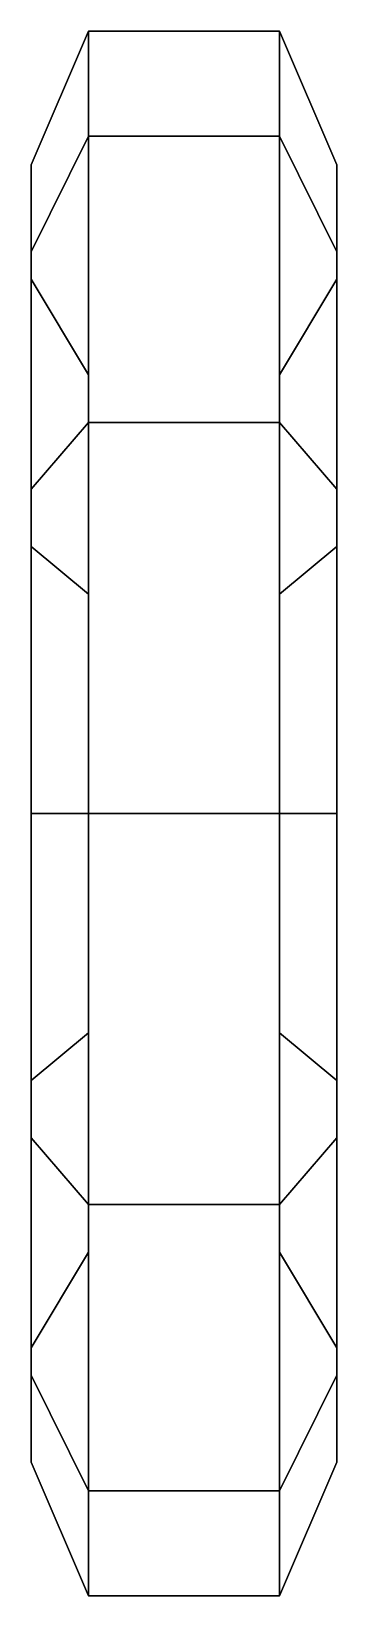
# Model space of a CAD drawing. Extents: x -0.83 to 0.83, y 0.36 to 1.18.
# Drawn here: x -0.83 to -0.67, y 0.36 to 1.18 of the extents above.
import ezdxf

# ---------------------------------------------------------------- set-up
doc = ezdxf.new("R2010")
doc.units = 0
doc.layers.add('WHEELS', color=2, linetype='CONTINUOUS')

msp = doc.modelspace()

# ---------------------------------------------------------------- linework, layer by layer
at = {"layer": 'WHEELS'}
for points in [[(-0.8, 1.12507, 0.785), (-0.8, 1.18, 0.58), (-0.83, 1.11, 0.58), (-0.83, 1.06445, 0.75)], [(-0.8, 1.18, 0.58), (-0.8, 1.12507, 0.375), (-0.83, 1.06445, 0.41), (-0.83, 1.11, 0.58)], [(-0.7, 1.12507, 0.785), (-0.7, 1.18, 0.58), (-0.8, 1.18, 0.58), (-0.8, 1.12507, 0.785)], [(-0.7, 1.18, 0.58), (-0.7, 1.12507, 0.375), (-0.8, 1.12507, 0.375), (-0.8, 1.18, 0.58)], [(-0.7, 1.18, 0.58), (-0.7, 1.12507, 0.785), (-0.67, 1.06445, 0.75), (-0.67, 1.11, 0.58)], [(-0.7, 1.12507, 0.375), (-0.7, 1.18, 0.58), (-0.67, 1.11, 0.58), (-0.67, 1.06445, 0.41)], [(-0.8, 1.12507, 0.375), (-0.8, 0.975, 0.22493), (-0.83, 0.94, 0.28555), (-0.83, 1.06445, 0.41)], [(-0.8, 0.975, 0.93507), (-0.8, 1.12507, 0.785), (-0.83, 1.06445, 0.75), (-0.83, 0.94, 0.87445)], [(-0.7, 1.12507, 0.375), (-0.7, 0.975, 0.22493), (-0.8, 0.975, 0.22493), (-0.8, 1.12507, 0.375)], [(-0.7, 0.975, 0.93507), (-0.7, 1.12507, 0.785), (-0.8, 1.12507, 0.785), (-0.8, 0.975, 0.93507)], [(-0.7, 0.975, 0.22493), (-0.7, 1.12507, 0.375), (-0.67, 1.06445, 0.41), (-0.67, 0.94, 0.28555)], [(-0.7, 1.12507, 0.785), (-0.7, 0.975, 0.93507), (-0.67, 0.94, 0.87445), (-0.67, 1.06445, 0.75)], [(-0.83, 1.06445, 0.75), (-0.83, 1.11, 0.58), (-0.83, 1.05, 0.58)], [(-0.83, 1.05, 0.58), (-0.83, 1.11, 0.58), (-0.83, 1.06445, 0.41)], [(-0.67, 1.05, 0.58), (-0.67, 1.11, 0.58), (-0.67, 1.06445, 0.75)], [(-0.67, 1.06445, 0.41), (-0.67, 1.11, 0.58), (-0.67, 1.05, 0.58)], [(-0.83, 0.91, 0.82249), (-0.83, 1.06445, 0.75), (-0.83, 1.05, 0.58)], [(-0.83, 1.06445, 0.41), (-0.83, 0.94, 0.28555), (-0.83, 0.91, 0.33751)], [(-0.83, 1.05, 0.58), (-0.83, 1.06445, 0.41), (-0.83, 0.91, 0.33751)], [(-0.83, 0.91, 0.82249), (-0.83, 0.94, 0.87445), (-0.83, 1.06445, 0.75)], [(-0.67, 1.05, 0.58), (-0.67, 1.06445, 0.75), (-0.67, 0.91, 0.82249)], [(-0.67, 0.91, 0.33751), (-0.67, 0.94, 0.28555), (-0.67, 1.06445, 0.41)], [(-0.67, 0.91, 0.33751), (-0.67, 1.06445, 0.41), (-0.67, 1.05, 0.58)], [(-0.67, 1.06445, 0.75), (-0.67, 0.94, 0.87445), (-0.67, 0.91, 0.82249)], [(-0.8, 1, 0.58), (-0.8, 0.885, 0.77919), (-0.83, 0.91, 0.82249), (-0.83, 1.05, 0.58)], [(-0.8, 0.885, 0.38081), (-0.8, 1, 0.58), (-0.83, 1.05, 0.58), (-0.83, 0.91, 0.33751)], [(-0.7, 0.885, 0.77919), (-0.7, 1, 0.58), (-0.67, 1.05, 0.58), (-0.67, 0.91, 0.82249)], [(-0.7, 1, 0.58), (-0.7, 0.885, 0.38081), (-0.67, 0.91, 0.33751), (-0.67, 1.05, 0.58)], [(-0.8, 0.655, 0.77919), (-0.8, 0.885, 0.77919), (-0.8, 1, 0.58), (-0.8, 0.54, 0.58)], [(-0.8, 0.54, 0.58), (-0.8, 1, 0.58), (-0.8, 0.885, 0.38081), (-0.8, 0.655, 0.38081)], [(-0.7, 0.54, 0.58), (-0.7, 1, 0.58), (-0.7, 0.885, 0.77919), (-0.7, 0.655, 0.77919)], [(-0.7, 0.655, 0.38081), (-0.7, 0.885, 0.38081), (-0.7, 1, 0.58), (-0.7, 0.54, 0.58)], [(-0.8, 0.975, 0.22493), (-0.8, 0.77, 0.17), (-0.83, 0.77, 0.24), (-0.83, 0.94, 0.28555)], [(-0.8, 0.77, 0.99), (-0.8, 0.975, 0.93507), (-0.83, 0.94, 0.87445), (-0.83, 0.77, 0.92)], [(-0.7, 0.975, 0.22493), (-0.7, 0.77, 0.17), (-0.8, 0.77, 0.17), (-0.8, 0.975, 0.22493)], [(-0.7, 0.77, 0.99), (-0.7, 0.975, 0.93507), (-0.8, 0.975, 0.93507), (-0.8, 0.77, 0.99)], [(-0.7, 0.77, 0.17), (-0.7, 0.975, 0.22493), (-0.67, 0.94, 0.28555), (-0.67, 0.77, 0.24)], [(-0.7, 0.975, 0.93507), (-0.7, 0.77, 0.99), (-0.67, 0.77, 0.92), (-0.67, 0.94, 0.87445)], [(-0.83, 0.91, 0.33751), (-0.83, 0.94, 0.28555), (-0.83, 0.77, 0.24)], [(-0.83, 0.77, 0.92), (-0.83, 0.94, 0.87445), (-0.83, 0.91, 0.82249)], [(-0.67, 0.77, 0.24), (-0.67, 0.94, 0.28555), (-0.67, 0.91, 0.33751)], [(-0.67, 0.91, 0.82249), (-0.67, 0.94, 0.87445), (-0.67, 0.77, 0.92)], [(-0.83, 0.91, 0.33751), (-0.83, 0.77, 0.24), (-0.83, 0.63, 0.33751)], [(-0.8, 0.655, 0.38081), (-0.8, 0.885, 0.38081), (-0.83, 0.91, 0.33751), (-0.83, 0.63, 0.33751)], [(-0.83, 0.63, 0.82249), (-0.83, 0.77, 0.92), (-0.83, 0.91, 0.82249)], [(-0.8, 0.885, 0.77919), (-0.8, 0.655, 0.77919), (-0.83, 0.63, 0.82249), (-0.83, 0.91, 0.82249)], [(-0.7, 0.885, 0.38081), (-0.7, 0.655, 0.38081), (-0.67, 0.63, 0.33751), (-0.67, 0.91, 0.33751)], [(-0.7, 0.655, 0.77919), (-0.7, 0.885, 0.77919), (-0.67, 0.91, 0.82249), (-0.67, 0.63, 0.82249)], [(-0.67, 0.63, 0.33751), (-0.67, 0.77, 0.24), (-0.67, 0.91, 0.33751)], [(-0.67, 0.91, 0.82249), (-0.67, 0.77, 0.92), (-0.67, 0.63, 0.82249)], [(-0.83, 0.77, 0.24), (-0.83, 0.6, 0.28555), (-0.83, 0.63, 0.33751)], [(-0.8, 0.77, 0.17), (-0.8, 0.565, 0.22493), (-0.83, 0.6, 0.28555), (-0.83, 0.77, 0.24)], [(-0.8, 0.565, 0.93507), (-0.8, 0.77, 0.99), (-0.83, 0.77, 0.92), (-0.83, 0.6, 0.87445)], [(-0.83, 0.63, 0.82249), (-0.83, 0.6, 0.87445), (-0.83, 0.77, 0.92)], [(-0.7, 0.77, 0.17), (-0.7, 0.565, 0.22493), (-0.8, 0.565, 0.22493), (-0.8, 0.77, 0.17)], [(-0.7, 0.565, 0.93507), (-0.7, 0.77, 0.99), (-0.8, 0.77, 0.99), (-0.8, 0.565, 0.93507)], [(-0.7, 0.565, 0.22493), (-0.7, 0.77, 0.17), (-0.67, 0.77, 0.24), (-0.67, 0.6, 0.28555)], [(-0.7, 0.77, 0.99), (-0.7, 0.565, 0.93507), (-0.67, 0.6, 0.87445), (-0.67, 0.77, 0.92)], [(-0.67, 0.63, 0.33751), (-0.67, 0.6, 0.28555), (-0.67, 0.77, 0.24)], [(-0.67, 0.77, 0.92), (-0.67, 0.6, 0.87445), (-0.67, 0.63, 0.82249)], [(-0.8, 0.655, 0.77919), (-0.8, 0.54, 0.58), (-0.83, 0.49, 0.58), (-0.83, 0.63, 0.82249)], [(-0.8, 0.54, 0.58), (-0.8, 0.655, 0.38081), (-0.83, 0.63, 0.33751), (-0.83, 0.49, 0.58)], [(-0.7, 0.54, 0.58), (-0.7, 0.655, 0.77919), (-0.67, 0.63, 0.82249), (-0.67, 0.49, 0.58)], [(-0.7, 0.655, 0.38081), (-0.7, 0.54, 0.58), (-0.67, 0.49, 0.58), (-0.67, 0.63, 0.33751)], [(-0.83, 0.49, 0.58), (-0.83, 0.47555, 0.75), (-0.83, 0.63, 0.82249)], [(-0.83, 0.63, 0.33751), (-0.83, 0.6, 0.28555), (-0.83, 0.47555, 0.41)], [(-0.83, 0.63, 0.33751), (-0.83, 0.47555, 0.41), (-0.83, 0.49, 0.58)], [(-0.83, 0.47555, 0.75), (-0.83, 0.6, 0.87445), (-0.83, 0.63, 0.82249)], [(-0.67, 0.63, 0.82249), (-0.67, 0.47555, 0.75), (-0.67, 0.49, 0.58)], [(-0.67, 0.47555, 0.41), (-0.67, 0.6, 0.28555), (-0.67, 0.63, 0.33751)], [(-0.67, 0.49, 0.58), (-0.67, 0.47555, 0.41), (-0.67, 0.63, 0.33751)], [(-0.67, 0.63, 0.82249), (-0.67, 0.6, 0.87445), (-0.67, 0.47555, 0.75)], [(-0.8, 0.565, 0.22493), (-0.8, 0.41493, 0.375), (-0.83, 0.47555, 0.41), (-0.83, 0.6, 0.28555)], [(-0.8, 0.41493, 0.785), (-0.8, 0.565, 0.93507), (-0.83, 0.6, 0.87445), (-0.83, 0.47555, 0.75)], [(-0.7, 0.41493, 0.375), (-0.7, 0.565, 0.22493), (-0.67, 0.6, 0.28555), (-0.67, 0.47555, 0.41)], [(-0.7, 0.565, 0.93507), (-0.7, 0.41493, 0.785), (-0.67, 0.47555, 0.75), (-0.67, 0.6, 0.87445)], [(-0.7, 0.565, 0.22493), (-0.7, 0.41493, 0.375), (-0.8, 0.41493, 0.375), (-0.8, 0.565, 0.22493)], [(-0.7, 0.41493, 0.785), (-0.7, 0.565, 0.93507), (-0.8, 0.565, 0.93507), (-0.8, 0.41493, 0.785)], [(-0.83, 0.49, 0.58), (-0.83, 0.43, 0.58), (-0.83, 0.47555, 0.75)], [(-0.83, 0.47555, 0.41), (-0.83, 0.43, 0.58), (-0.83, 0.49, 0.58)], [(-0.67, 0.47555, 0.75), (-0.67, 0.43, 0.58), (-0.67, 0.49, 0.58)], [(-0.67, 0.49, 0.58), (-0.67, 0.43, 0.58), (-0.67, 0.47555, 0.41)], [(-0.8, 0.36, 0.58), (-0.8, 0.41493, 0.785), (-0.83, 0.47555, 0.75), (-0.83, 0.43, 0.58)], [(-0.8, 0.41493, 0.375), (-0.8, 0.36, 0.58), (-0.83, 0.43, 0.58), (-0.83, 0.47555, 0.41)], [(-0.7, 0.41493, 0.785), (-0.7, 0.36, 0.58), (-0.67, 0.43, 0.58), (-0.67, 0.47555, 0.75)], [(-0.7, 0.36, 0.58), (-0.7, 0.41493, 0.375), (-0.67, 0.47555, 0.41), (-0.67, 0.43, 0.58)], [(-0.7, 0.36, 0.58), (-0.7, 0.41493, 0.785), (-0.8, 0.41493, 0.785), (-0.8, 0.36, 0.58)], [(-0.7, 0.41493, 0.375), (-0.7, 0.36, 0.58), (-0.8, 0.36, 0.58), (-0.8, 0.41493, 0.375)]]:
    msp.add_3dface(points, dxfattribs=at)

doc.saveas('drawing.dxf')
